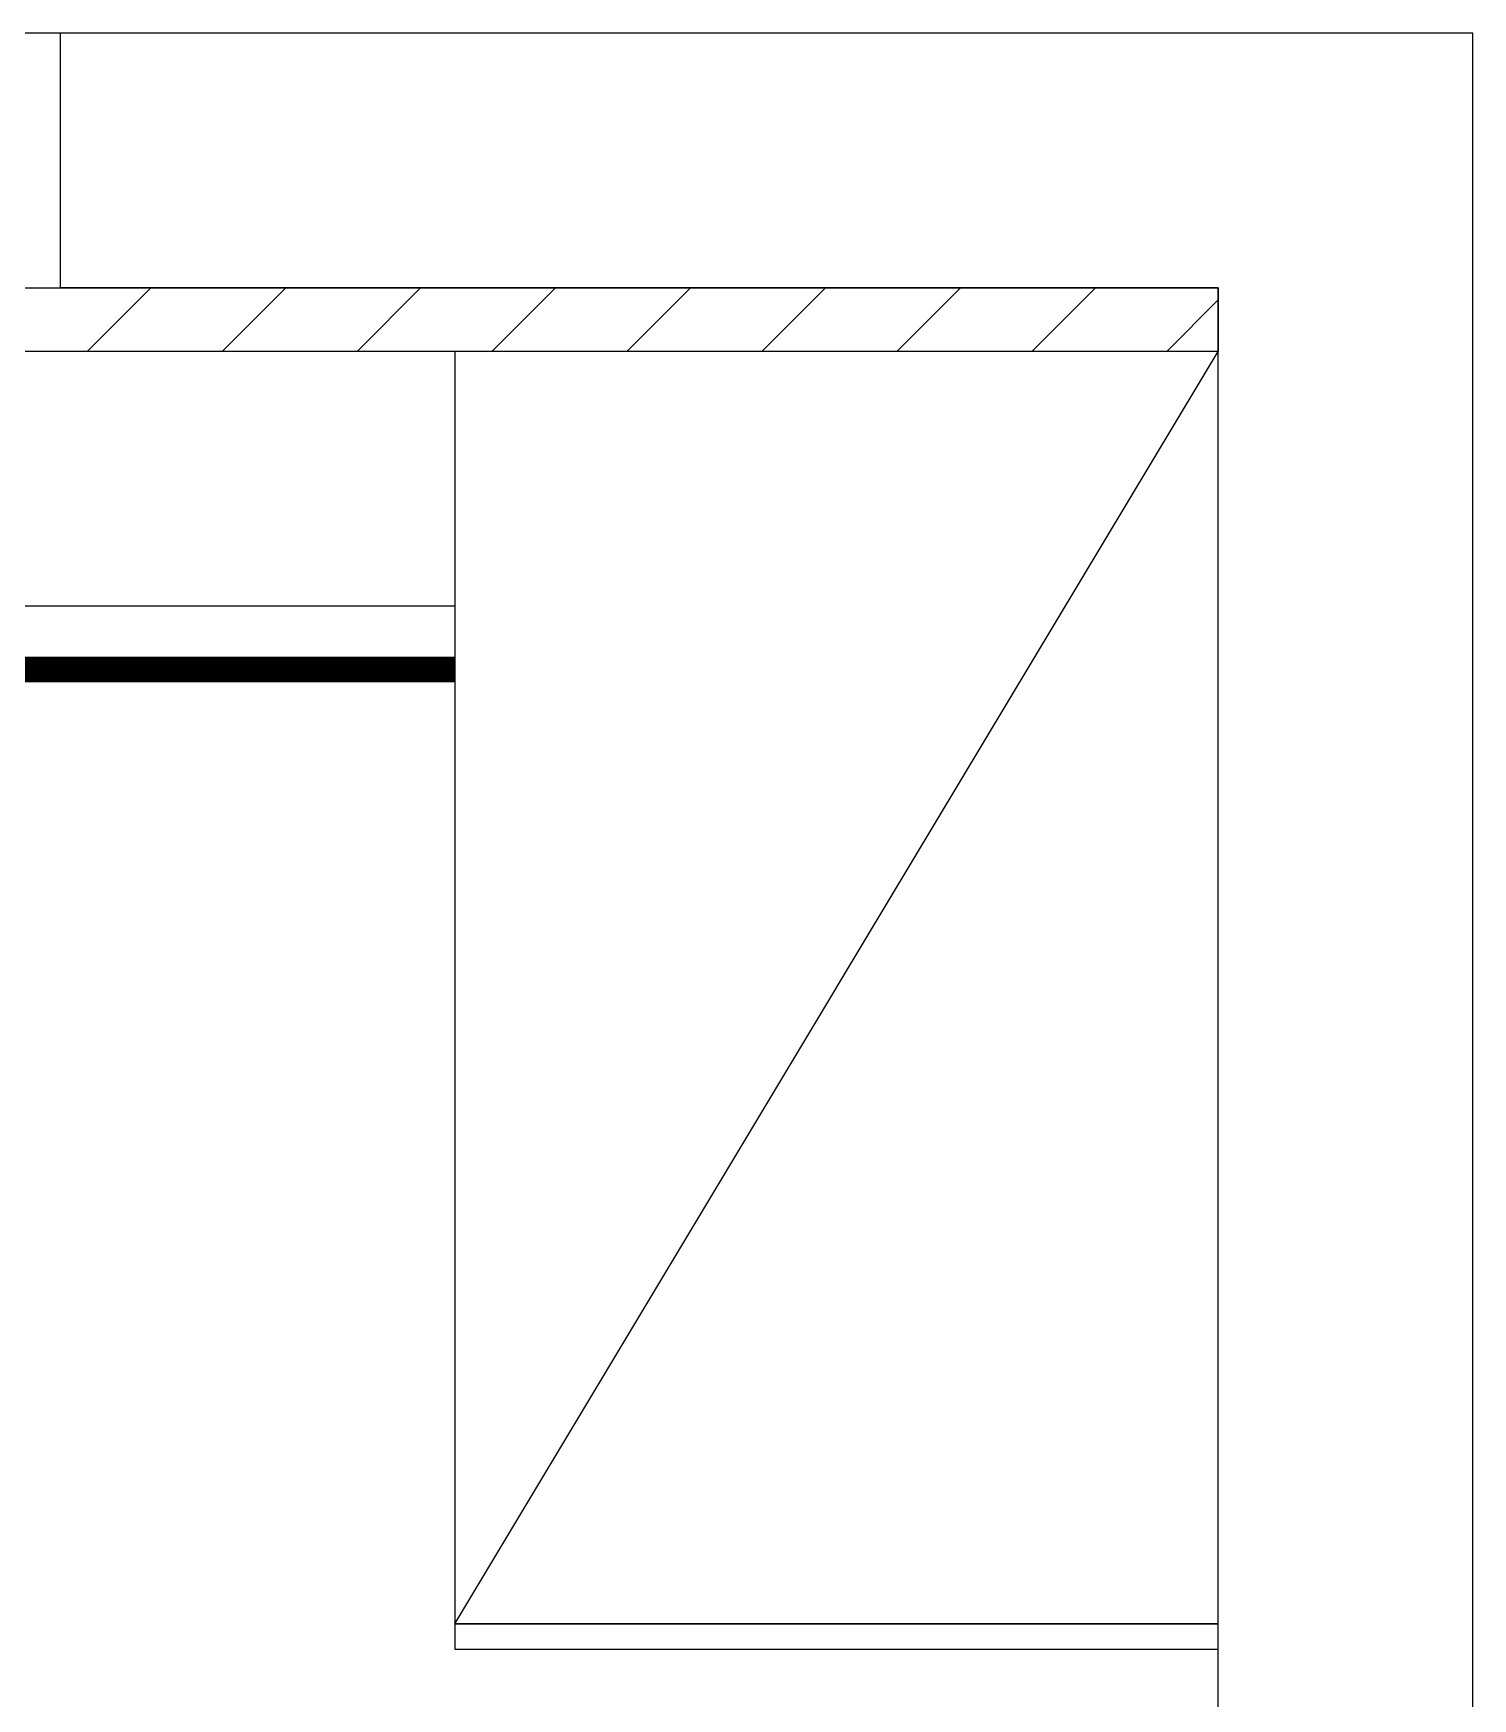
# Model space of a CAD drawing. Header units: inches. Extents: x 4000 to 56200, y 2703 to 36422.
# Drawn here: x 46865 to 47997, y 16397 to 17706 of the extents above; entities that cross this region are included whole.
import ezdxf

# ---------------------------------------------------------------- set-up
doc = ezdxf.new("R2010")
doc.units = ezdxf.units.IN
doc.header["$LTSCALE"] = 30
doc.header["$MEASUREMENT"] = 0
doc.linetypes.add('HIDDEN', pattern=[0.375, 0.25, -0.125])
for name, color, linetype in [('0-LINE', 7, 'Continuous'), ('03-WAL NEW', 3, 'Continuous'), ('06-C-천장', 4, 'Continuous'), ('06-FUR', 6, 'Continuous'), ('07-DIM', 5, 'Continuous'), ('CEIL-LIGHT', 7, 'Continuous'), ('도면층2', 2, 'Continuous'), ('도면층4', 4, 'Continuous')]:
    doc.layers.add(name, color=color, linetype=linetype)

# ---------------------------------------------------------------- blocks, each defined once
blk = doc.blocks.new('도남e편한108-1003')
at = {"layer": '도면층2'}
for p, q in [((25757.7, 36691.9), (24647.7, 36691.9)), ((24647.7, 36491.9), (24647.7, 36691.9)), ((25757.7, 31631.9), (25757.7, 36691.9)), ((25557.7, 36491.9), (24647.7, 36491.9)), ((25557.7, 31831.9), (25557.7, 36491.9))]:
    blk.add_line(p, q, dxfattribs=at)
at = {"layer": '도면층4'}
blk.add_lwpolyline([(22567.7, 36491.9), (24647.7, 36491.9), (24647.7, 36691.9), (22567.7, 36691.9)], close=True, dxfattribs=at)
blk = doc.blocks.new('cjswjdeh')
at = {"layer": '03-WAL NEW'}
h = blk.add_hatch(dxfattribs=at)
h.set_pattern_fill('ANSI31', color=256, scale=600)
h.set_pattern_definition([(45, (22239, -18986.44), (-53.03301, 53.03301), [])])
h.paths.add_polyline_path([(44806.7, 17505.5), (47796.7, 17505.5), (47796.7, 17455.5), (44806.7, 17455.5)])
at = {"layer": '0-LINE', "color": 8}
blk.add_line((44806.7, 17255.5), (47196.7, 17255.5), dxfattribs=at)
at = {"layer": '03-WAL NEW'}
blk.add_lwpolyline([(44806.7, 17505.5), (47796.7, 17505.5), (47796.7, 17455.5), (44806.7, 17455.5)], close=True, dxfattribs=at)
at = {"layer": '06-FUR', "color": 8}
blk.add_line((47196.7, 16455.5), (47796.7, 17455.5), dxfattribs=at)
for points in [[(47196.7, 16455.5), (47796.7, 16455.5), (47796.7, 17455.5), (47196.7, 17455.5)], [(47196.7, 16435.5), (47796.7, 16435.5), (47796.7, 16455.5), (47196.7, 16455.5)]]:
    blk.add_lwpolyline(points, close=True, dxfattribs=at)
at = {"layer": '06-C-천장'}
blk.add_blockref('도남e편한108-1003', (22239, -18986.4), dxfattribs=at)

msp = doc.modelspace()

# ---------------------------------------------------------------- linework, layer by layer
at = {"layer": 'CEIL-LIGHT', "const_width": 1}
msp.add_lwpolyline([(47196.7, 17455.5), (47196.7, 17255.5), (44806.7, 17255.5)], dxfattribs=at)
at = {"layer": 'CEIL-LIGHT', "color": 10, "linetype": 'HIDDEN', "ltscale": 10, "const_width": 20}
msp.add_lwpolyline([(44806.7, 17205.5), (47196.7, 17205.5)], dxfattribs=at)

# ---------------------------------------------------------------- block references
at = {"layer": '07-DIM'}
msp.add_blockref('cjswjdeh', (0, 0), dxfattribs=at)

doc.saveas('drawing.dxf')
